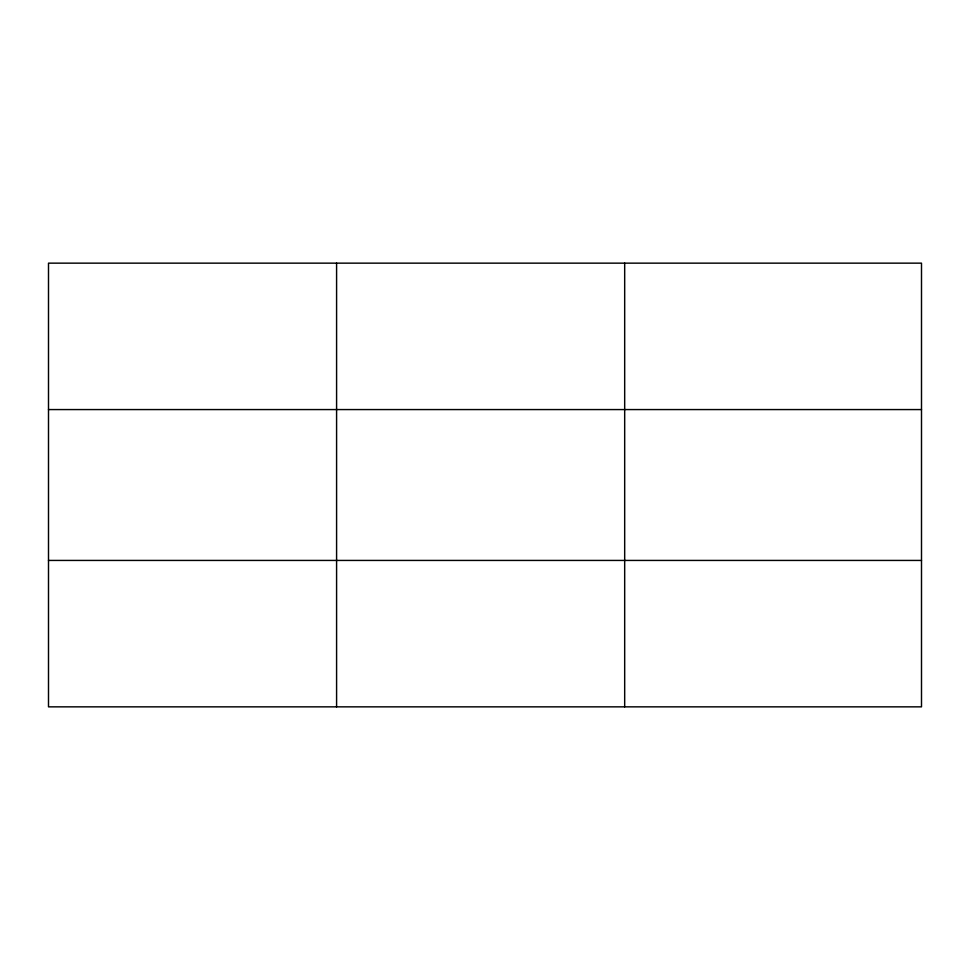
<?xml version="1.0" encoding="UTF-8"?>
<svg xmlns="http://www.w3.org/2000/svg" width="970" height="970" viewBox="0 0 970 970"><rect width="100%" height="100%" fill="white"/><g stroke="black" fill="none" stroke-linecap="round" stroke-linejoin="round"><path stroke-width="1.45" d="M336.59 706.851L336.59 263.149M624.68 706.851L624.68 263.149M921.5 560.43L921.5 706.851L48.5 706.851L48.5 263.149L921.5 263.149L921.5 560.43L48.5 560.43M48.5 409.57L921.5 409.57"/></g></svg>
